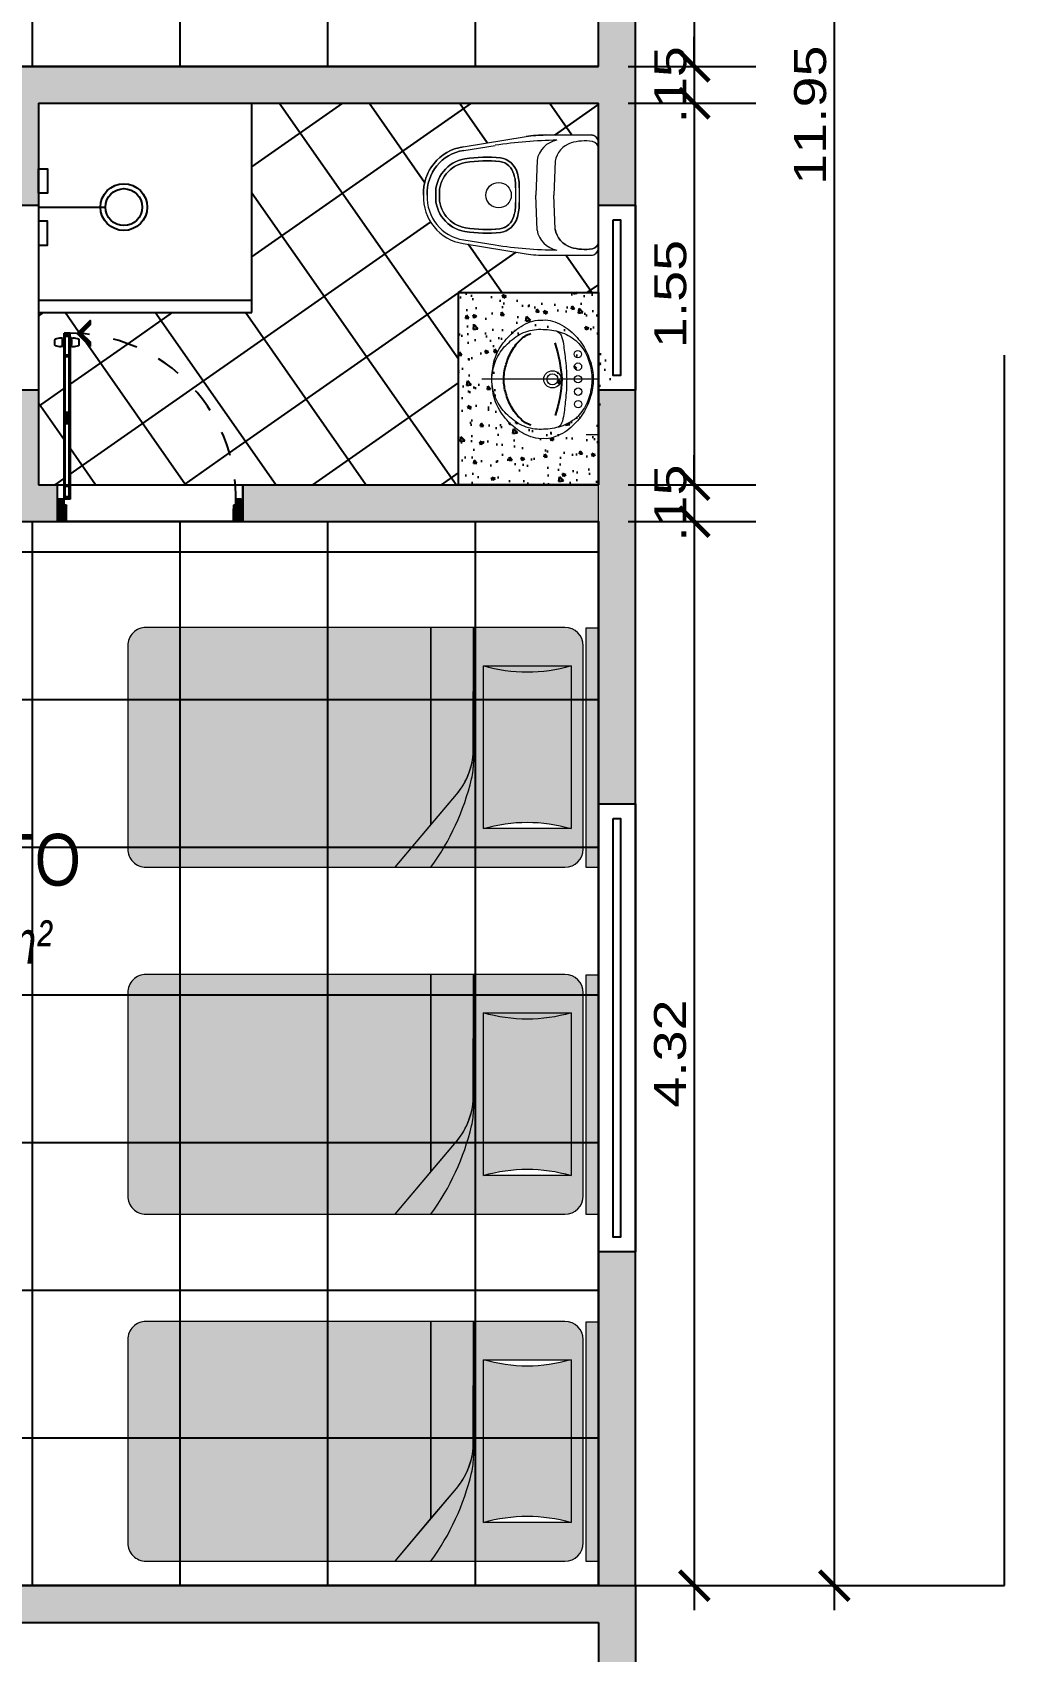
# Model space of a CAD drawing. Header units: inches. Extents: x 5.4 to 65.7, y -9.8 to 26.8.
# Drawn here: x 30.42 to 34.37, y -4.4 to 2.18 of the extents above; entities that cross this region are included whole.
import ezdxf

# ---------------------------------------------------------------- set-up
doc = ezdxf.new("R2010")
doc.units = ezdxf.units.IN
doc.header["$MEASUREMENT"] = 0
for name, pattern in [('DASHDOTX2', [50.8, 25.4, -12.7, 0, -12.7]), ('DASHED2', [0.375, 0.25, -0.125]), ('HDR', [0.36, 0.1, -0.075, 0.11, -0.075])]:
    doc.linetypes.add(name, pattern=pattern)
for name, color, linetype in [('2', 42, 'Continuous'), ('A-PUERTAS', 1, 'Continuous'), ('HATCH', 1, 'Continuous'), ('ROTURA', 4, 'Continuous')]:
    doc.layers.add(name, color=color, linetype=linetype)
for name, color, linetype, lineweight in [('252', 252, 'Continuous', 15), ('Eje de SH', 253, 'DASHDOTX2', 9), ('GRIS', 252, 'Continuous', 15), ('Muros', 7, 'Continuous', 30), ('ROD_PUERTAS', 27, 'Continuous', 0), ('sanitarios', 159, 'Continuous', 13), ('SSHH', 154, 'Continuous', 15), ('TEXTO', 7, 'Continuous', 5)]:
    doc.layers.add(name, color=color, linetype=linetype, lineweight=lineweight)
doc.styles.add('Cota B', font='swissck.ttf')
doc.styles.add('R80-50', font='REFSAN.TTF', dxfattribs={"width": 1.3, "height": 0.13})
doc.dimstyles.new('1-50', dxfattribs={"dimtxt": 0.13, "dimasz": 0.12, "dimexe": 0.25, "dimexo": 0.12, "dimgap": 0.03, "dimtad": 1, "dimzin": 5, "dimdsep": 46, "dimtxsty": 'R80-50', "dimblk": 'ARCHTICK', "dimcen": 0.06, "dimdle": 0.1, "dimclrd": 8, "dimclre": 8, "dimclrt": 256, "dimadec": 0, "dimazin": 0, "dimtfac": 1, "dimtix": 1, "dimtmove": 0, "dimatfit": 3, "dimfxl": 1, "dimtolj": 1, "dimtzin": 0, "dimarcsym": 0})
pattern_1 = [(315, (0.7330681, -49.914245), (-0.0014460091433, -0.0014460091433), [])]
pattern_2 = [(35, (36.9646, 3.39707), (-0.172073, 0.245746), []), (125, (36.9646, 3.39707), (-0.245746, -0.172073), [])]

# ---------------------------------------------------------------- blocks, each defined once
blk = doc.blocks.new('PUERTA FINAL')
at = {"layer": 'A-PUERTAS'}
h = blk.add_hatch(dxfattribs=at)
h.set_pattern_fill('JIS_WOOD', color=256, scale=0.008, angle=180, style=0)
h.set_pattern_definition([(225, (-1111.0894196, -280.445128), (0.003999999993, -0.003999999993), [])])
h.paths.add_polyline_path([(-678.5089, 91.834), (-678.4998, 91.834), (-678.4998, 91.9556), (-678.549, 91.9556), (-678.549, 91.8872), (-678.5089, 91.8872)])
h.paths.add_polyline_path([(-679.4907, 91.834), (-679.4998, 91.834), (-679.4998, 91.9556), (-679.4496, 91.9556), (-679.4496, 91.8872), (-679.4907, 91.8872)])
h = blk.add_hatch(dxfattribs=at)
h.set_pattern_fill('_USER', color=256, scale=0.0025, angle=405, style=0, pattern_type=0)
h.set_pattern_definition(pattern_1)
h.paths.add_polyline_path([(-679.4636, 91.8667), (-679.4636, 91.834), (-679.4905, 91.834), (-679.4905, 91.8872), (-679.4496, 91.8872), (-679.4496, 91.8667)])
h = blk.add_hatch(dxfattribs=at)
h.set_pattern_fill('_USER', color=256, scale=0.0025, angle=405, style=0, pattern_type=0)
h.set_pattern_definition(pattern_1)
h.paths.add_polyline_path([(-678.5358, 91.8667), (-678.5498, 91.8667), (-678.5498, 91.8872), (-678.5089, 91.8872), (-678.5089, 91.834), (-678.5358, 91.834)])
h = blk.add_hatch(dxfattribs=at)
h.set_pattern_fill('_USER', color=256, scale=0.0025, angle=225, style=0, pattern_type=0)
h.set_pattern_definition([(225, (0, 0), (0.001767766953, -0.001767766953), [])])
h.paths.add_polyline_path([(-678.5408, 90.9556), (-678.5358, 90.9556), (-678.5358, 90.939), (-678.5686, 90.939), (-678.5686, 90.9556), (-678.5637, 90.9556)])
h.paths.add_polyline_path([(-678.5686, 91.82), (-678.5637, 91.82), (-678.5637, 90.9556), (-678.5686, 90.9556)])
h.paths.add_polyline_path([(-678.5358, 90.9556), (-678.5408, 90.9556), (-678.5408, 91.82), (-678.5358, 91.82)])
h.paths.add_polyline_path([(-678.5408, 91.0647), (-678.5637, 91.0647), (-678.5637, 91.0575), (-678.5408, 91.0575)])
h.paths.add_polyline_path([(-678.5637, 91.426), (-678.5408, 91.426), (-678.5408, 91.3646), (-678.5637, 91.3646)])
h.paths.add_polyline_path([(-678.5408, 91.7587), (-678.5637, 91.7587), (-678.5637, 91.7659), (-678.5408, 91.7659)])
h.paths.add_polyline_path([(-678.6767, 91.0105), (-678.606, 90.9398), (-678.6767, 90.8691), (-678.6767, 90.8941), (-678.631, 90.9398), (-678.6767, 90.9855)])
h = blk.add_hatch(dxfattribs=at)
h.set_pattern_fill('_USER', color=256, scale=0.0025, angle=225, style=0, pattern_type=0)
h.set_pattern_definition([(225, (-97.9890494, 471.9185073), (-0.0014460091433, 0.0014460091433), [])])
h.paths.add_polyline_path([(-678.5358, 91.834), (-678.5358, 91.82), (-678.5408, 91.82), (-678.5637, 91.82), (-678.5686, 91.82), (-678.5686, 91.834)])
for p, q in [((-678.5089, 91.8872), (-678.5498, 91.8872)), ((-678.5498, 91.8872), (-678.5498, 91.8667)), ((-678.5498, 91.8667), (-678.5358, 91.8667)), ((-678.5358, 91.8667), (-678.5358, 91.834)), ((-678.5686, 91.82), (-678.5686, 91.834)), ((-678.5686, 91.834), (-678.5358, 91.834)), ((-678.5637, 91.82), (-678.5686, 91.82)), ((-678.5686, 91.82), (-678.5686, 90.9556)), ((-678.5686, 90.9556), (-678.5686, 91.82)), ((-678.5408, 91.82), (-678.5637, 91.82)), ((-678.5637, 91.82), (-678.5637, 90.9556)), ((-678.5637, 91.7587), (-678.5408, 91.7587)), ((-678.5599, 91.7659), (-678.5447, 91.7659)), ((-678.5599, 91.7587), (-678.5599, 91.7659)), ((-678.5447, 91.7587), (-678.5447, 91.7659)), ((-678.5408, 91.82), (-678.5408, 90.9556)), ((-678.5358, 91.82), (-678.5408, 91.82)), ((-678.5408, 91.82), (-678.5408, 91.7587)), ((-678.5358, 91.834), (-678.5089, 91.834)), ((-678.5358, 91.834), (-678.5358, 91.82)), ((-678.5358, 91.82), (-678.5358, 90.9556)), ((-678.5637, 91.0647), (-678.5408, 91.0647)), ((-678.5599, 91.0647), (-678.5599, 91.0575)), ((-678.5599, 91.0575), (-678.5447, 91.0575)), ((-678.5447, 91.0647), (-678.5447, 91.0575)), ((-678.6173, 91.0025), (-678.6173, 90.9735)), ((-678.5793, 91.0105), (-678.5844, 91.0105)), ((-678.5768, 91.0081), (-678.5768, 90.9679)), ((-678.5737, 90.9992), (-678.5768, 90.9992)), ((-678.5768, 90.9768), (-678.5768, 90.9992)), ((-678.5768, 90.9768), (-678.5768, 90.9992)), ((-678.5737, 90.9768), (-678.5768, 90.9768)), ((-678.5705, 91.0028), (-678.5737, 91.0009)), ((-678.5737, 91.0009), (-678.5737, 90.9751)), ((-678.5737, 91.0009), (-678.5737, 90.9751)), ((-678.5705, 90.9732), (-678.5737, 90.9751)), ((-678.5689, 91.0045), (-678.5705, 91.0028)), ((-678.5705, 90.9732), (-678.5705, 91.0028)), ((-678.5705, 91.0028), (-678.5705, 90.9732)), ((-678.5689, 90.9714), (-678.5705, 90.9732)), ((-678.5689, 91.0045), (-678.5682, 91.0045)), ((-678.5689, 90.9714), (-678.5689, 91.0045)), ((-678.5682, 90.9714), (-678.5689, 90.9714)), ((-678.5682, 91.0045), (-678.5682, 90.9714)), ((-678.5347, 91.0045), (-678.5355, 91.0045)), ((-678.5355, 91.0045), (-678.5355, 90.9714)), ((-678.5355, 90.9714), (-678.5347, 90.9714)), ((-678.5347, 91.0045), (-678.5331, 91.0028)), ((-678.5347, 90.9714), (-678.5347, 91.0045)), ((-678.5347, 90.9714), (-678.5331, 90.9732)), ((-678.5331, 91.0028), (-678.53, 91.0009)), ((-678.5331, 90.9732), (-678.5331, 91.0028)), ((-678.5331, 91.0028), (-678.5331, 90.9732)), ((-678.5331, 90.9732), (-678.53, 90.9751)), ((-678.53, 91.0009), (-678.53, 90.9751)), ((-678.53, 91.0009), (-678.53, 90.9751)), ((-678.53, 90.9992), (-678.5268, 90.9992)), ((-678.53, 90.9768), (-678.5268, 90.9768)), ((-678.5268, 91.0081), (-678.5268, 90.9679)), ((-678.5268, 90.9768), (-678.5268, 90.9992)), ((-678.5268, 90.9768), (-678.5268, 90.9992)), ((-678.5244, 91.0105), (-678.5193, 91.0105)), ((-678.4864, 91.0025), (-678.4864, 90.9735)), ((-678.5793, 90.9654), (-678.5844, 90.9654)), ((-678.5686, 90.9556), (-678.5686, 90.939)), ((-678.5637, 90.9556), (-678.5686, 90.9556)), ((-678.5686, 90.939), (-678.5358, 90.939)), ((-678.5637, 90.9556), (-678.5408, 90.9556)), ((-678.5408, 90.9556), (-678.5358, 90.9556)), ((-678.5358, 90.9556), (-678.5358, 90.939)), ((-678.5244, 90.9654), (-678.5193, 90.9654))]:
    blk.add_line(p, q, dxfattribs=at)
for points in [[(-679.4907, 91.834), (-679.4998, 91.834), (-679.4998, 91.9556), (-679.4496, 91.9556), (-679.4496, 91.8872), (-679.4907, 91.8872)], [(-678.5089, 91.834), (-678.4998, 91.834), (-678.4998, 91.9556), (-678.549, 91.9556), (-678.549, 91.8872), (-678.5089, 91.8872)], [(-679.4496, 91.8667), (-679.4496, 91.8872), (-679.4905, 91.8872), (-679.4905, 91.834), (-679.4636, 91.834), (-679.4636, 91.8667)], [(-678.5686, 91.82), (-678.5637, 91.82), (-678.5637, 90.9556), (-678.5686, 90.9556)], [(-678.5408, 91.7587), (-678.5637, 91.7587), (-678.5637, 91.7659), (-678.5408, 91.7659)], [(-678.5358, 90.9556), (-678.5408, 90.9556), (-678.5408, 91.82), (-678.5358, 91.82)], [(-678.5637, 91.426), (-678.5408, 91.426), (-678.5408, 91.3646), (-678.5637, 91.3646)], [(-678.5408, 91.0647), (-678.5637, 91.0647), (-678.5637, 91.0575), (-678.5408, 91.0575)], [(-678.6767, 91.0105), (-678.606, 90.9398), (-678.6767, 90.8691), (-678.6767, 90.8941), (-678.631, 90.9398), (-678.6767, 90.9855)]]:
    blk.add_lwpolyline(points, close=True, dxfattribs=at)
for points in [[(-678.5408, 91.426), (-678.5637, 91.426)], [(-678.5408, 91.3646), (-678.5637, 91.3646)]]:
    blk.add_lwpolyline(points, dxfattribs=at)
at = {"layer": 'A-PUERTAS', "linetype": 'HDR', "ltscale": 0.5}
blk.add_arc((-678.5686, 91.834), 0.895, 178.29787, 273.82152, dxfattribs=at)
at = {"layer": 'A-PUERTAS'}
for centre, radius, start, end in [((-678.6148, 91.0025), 0.00245, 112.73732, 180), ((-678.6148, 90.9735), 0.00245, 180, 247.26268), ((-678.5867, 90.9355), 0.0751, 88.22626, 112.73732), ((-678.5867, 91.0405), 0.0751, 247.26268, 271.77374), ((-678.5793, 91.0081), 0.00245, 0, 90), ((-678.5244, 91.0081), 0.00245, 90, 180), ((-678.5169, 90.9355), 0.0751, 67.26268, 91.77374), ((-678.5169, 91.0405), 0.0751, 268.22626, 292.73732), ((-678.4888, 91.0025), 0.00245, 360, 67.26268), ((-678.4888, 90.9735), 0.00245, 292.73732, 360), ((-678.5793, 90.9679), 0.00245, 270, 360), ((-678.5244, 90.9679), 0.00245, 180, 270)]:
    blk.add_arc(centre, radius, start, end, dxfattribs=at)
blk = doc.blocks.new('chuv')
blk.add_lwpolyline([(23.4602, 11.9336), (23.4602, 12.2056)])
for points in [[(23.4031, 11.9336), (23.3051, 11.9336), (23.3051, 11.9706), (23.4031, 11.9706)], [(23.5173, 11.9336), (23.6152, 11.9336), (23.6152, 11.9706), (23.5173, 11.9706)]]:
    blk.add_lwpolyline(points, close=True)
for radius in [0.095, 0.075]:
    blk.add_circle((23.4602, 12.2805), radius)
blk = doc.blocks.new('IIIIIIIIIIIIIIIIIIII')
at = {"layer": 'sanitarios'}
for p, q in [((788.4331, 262.0067), (788.4591, 262.0067)), ((788.4591, 262.0067), (788.836, 262.0067)), ((788.4591, 262.0067), (788.836, 262.0067)), ((788.862, 262.0067), (788.836, 262.0067)), ((788.4031, 261.7926), (788.4031, 261.9767)), ((788.892, 261.7926), (788.892, 261.9767)), ((788.5095, 261.8306), (788.6476, 261.8258)), ((788.7857, 261.8306), (788.6476, 261.8258)), ((788.5053, 261.7572), (788.6476, 261.7523)), ((788.7899, 261.7572), (788.6476, 261.7523)), ((788.4511, 261.4567), (788.4096, 261.7126)), ((788.6174, 261.6699), (788.6778, 261.6699)), ((788.6177, 261.6849), (788.6476, 261.6849)), ((788.6476, 261.6849), (788.6775, 261.6849)), ((788.8441, 261.4567), (788.8856, 261.7126)), ((788.4659, 261.4591), (788.4452, 261.587)), ((788.8293, 261.4591), (788.85, 261.587))]:
    blk.add_line(p, q, dxfattribs=at)
for points in [[(788.6476, 261.2957, -0.382405), (788.4511, 261.4567), (788.4096, 261.7126, -0.040213), (788.4031, 261.7926), (788.4031, 261.9767, -0.414214), (788.4331, 262.0067), (788.4591, 262.0067)], [(788.4591, 262.0067, 0.364314), (788.4296, 261.9818, 0.112271), (788.4354, 261.8953, 0.278416), (788.5095, 261.8306), (788.6476, 261.8258)], [(788.6476, 261.2957, 0.382405), (788.8441, 261.4567), (788.8856, 261.7126, 0.040213), (788.892, 261.7926), (788.892, 261.9767, 0.414214), (788.862, 262.0067), (788.836, 262.0067)], [(788.836, 262.0067, -0.364314), (788.8656, 261.9818, -0.112271), (788.8598, 261.8953, -0.278416), (788.7857, 261.8306), (788.6476, 261.8258)], [(788.6476, 261.3107, -0.383569), (788.4659, 261.4591), (788.4452, 261.587)], [(788.6476, 261.3107, 0.383569), (788.8293, 261.4591), (788.85, 261.587)]]:
    blk.add_lwpolyline(points, format="xyb", dxfattribs=at)
for points in [[(788.5053, 261.7572), (788.6476, 261.7523)], [(788.7899, 261.7572), (788.6476, 261.7523)]]:
    blk.add_lwpolyline(points, dxfattribs=at)
for points in [[(788.6476, 261.3457, -0.3863), (788.5005, 261.4644, -0.069564), (788.4959, 261.6085, -0.301962), (788.5583, 261.6771, -0.087243), (788.6177, 261.6849), (788.6476, 261.6849), (788.6775, 261.6849, -0.087243), (788.7369, 261.6771, -0.301962), (788.7993, 261.6085, -0.069564), (788.7947, 261.4644, -0.3863)], [(788.6476, 261.3607, -0.388576), (788.5153, 261.4668, -0.069453), (788.5108, 261.6065, -0.302408), (788.5624, 261.6626, -0.08847), (788.6174, 261.6699), (788.6778, 261.6699, -0.08847), (788.7328, 261.6626, -0.302408), (788.7844, 261.6065, -0.069453), (788.7799, 261.4668, -0.388576)]]:
    blk.add_lwpolyline(points, format="xyb", close=True, dxfattribs=at)
blk.add_circle((788.6476, 261.6011), 0.0515, dxfattribs=at)
blk.add_circle((788.6476, 261.6011), 0.0515, dxfattribs=at)
for centre, radius, start, end in [((788.4331, 261.9767), 0.03, 90, 180), ((788.4591, 261.9767), 0.03, 90, 170.06947), ((788.836, 261.9767), 0.03, 9.93053, 90), ((788.862, 261.9767), 0.03, 0, 90), ((788.6227, 261.9514), 0.1955, 171.0536, 196.67696), ((788.6725, 261.9514), 0.1955, 343.32304, 8.9464), ((788.5261, 261.9243), 0.0952, 197.72096, 259.95307), ((788.7691, 261.9243), 0.0952, 280.04693, 342.27904), ((788.5226, 261.8553), 0.0997, 190.17258, 260.02856), ((790.3266, 261.8682), 1.9024, 180.91721, 188.49959), ((788.5226, 261.8553), 0.0997, 190.17258, 260.02856), ((790.3266, 261.8682), 1.9024, 180.91721, 188.49959), ((788.7726, 261.8553), 0.0997, 279.97144, 349.82742), ((788.7726, 261.8553), 0.0997, 279.97144, 349.82742), ((786.9686, 261.8682), 1.9024, 351.50041, 359.08279), ((786.9686, 261.8682), 1.9024, 351.50041, 359.08279), ((788.9031, 261.7926), 0.5, 180, 189.21126), ((788.392, 261.7926), 0.5, 350.78874, 0), ((788.5787, 261.5958), 0.0838, 104.10175, 171.31106), ((788.6103, 261.5121), 0.173, 87.55748, 107.5015), ((788.6103, 261.5121), 0.158, 87.44414, 107.66724), ((788.6849, 261.5121), 0.173, 72.4985, 92.44252), ((788.6849, 261.5121), 0.158, 72.33276, 92.55586), ((788.7165, 261.5958), 0.0838, 8.68894, 75.89825), ((789.0134, 261.5529), 0.5205, 173.8689, 189.78625), ((789.0134, 261.5529), 0.5055, 173.90845, 189.80046), ((788.5787, 261.5958), 0.0688, 103.74079, 171.04381), ((788.7165, 261.5958), 0.0688, 8.95619, 76.25921), ((788.2818, 261.5529), 0.5055, 350.19954, 6.09155), ((788.2818, 261.5529), 0.5205, 350.21375, 6.1311), ((788.6394, 261.486), 0.1256, 188.79316, 273.73293), ((788.6558, 261.486), 0.1256, 266.26707, 351.20684), ((788.6392, 261.4859), 0.1904, 188.81413, 272.52262), ((788.6392, 261.4859), 0.1754, 188.7975, 272.73852), ((788.6394, 261.486), 0.1406, 188.84801, 273.33421), ((788.6558, 261.486), 0.1406, 266.66579, 351.15199), ((788.656, 261.4859), 0.1754, 267.26148, 351.2025), ((788.656, 261.4859), 0.1904, 267.47738, 351.18587)]:
    blk.add_arc(centre, radius, start, end, dxfattribs=at)
blk = doc.blocks.new('A$C1199409E')
at = {"layer": 'GRIS', "true_color": 0xbebdac}
h = blk.add_hatch(color=9, dxfattribs=at)
h.dxf.hatch_style = 1
h.paths.add_polyline_path([(0.3556, 0.6604, -0.142857), (0, 0.6604), (0, 0, -0.142857), (0.3556, 0)])
for p, q in [((0.3556, 0.6604), (0, 0.6604)), ((0, 0.6604), (0, 0)), ((0.3556, 0), (0.3556, 0.6604)), ((0, 0), (0.3556, 0))]:
    blk.add_line(p, q)
for centre, start, end in [((0.1778, 1.27), 253.7398, 286.26021), ((0.1778, -0.6096), 73.7398, 106.26021)]:
    blk.add_arc(centre, 0.635, start, end)
blk = doc.blocks.new('c')
at = {"layer": 'Eje de SH', "ltscale": 0.05}
blk.add_lwpolyline([(49.0518, 41.4786), (49.0518, 41.0044)], dxfattribs=at)
at = {"layer": 'ROTURA'}
for points in [[(48.9043, 41.3016, -0.063334), (49.0516, 41.3296, -0.063334), (49.1992, 41.3033)], [(49.2387, 41.2057, -0.141231), (49.2128, 41.163, -0.091731), (49.1627, 41.1242, -0.07265), (49.1083, 41.1027, -0.0876), (49.053, 41.0946, -0.0876), (48.9975, 41.102, -0.07265), (48.9429, 41.123, -0.091731), (48.8924, 41.1611, -0.141231), (48.8659, 41.2035)]]:
    blk.add_lwpolyline(points, format="xyb", dxfattribs=at)
at = {"layer": 'SSHH'}
for points in [[(48.8552, 41.1394, -0.113438), (48.8159, 41.2115, -0.078428), (48.811, 41.2532, -0.091956), (48.8155, 41.2919, -0.101695), (48.8548, 41.3639, -0.064111), (48.9129, 41.4155, -0.061532), (48.9801, 41.4457, -0.073564), (49.0508, 41.4576, -0.073564), (49.1217, 41.4465, -0.061532), (49.1893, 41.4171, -0.064111), (49.248, 41.3662, -0.101695), (49.2882, 41.2946, -0.091956), (49.293, 41.256, -0.078428), (49.2886, 41.2143, -0.113438), (49.2501, 41.1417, -0.075925), (49.1938, 41.0877, -0.088041), (49.1261, 41.0549, -0.060533), (49.0533, 41.0456, -0.060533), (48.9804, 41.054, -0.088041), (48.9122, 41.086, -0.075925)], [(49.0533, 41.0456, -0.087505), (48.982, 41.0587, -0.087556), (48.9205, 41.096, -0.059533), (48.8742, 41.1505, -0.101515), (48.8504, 41.2178, -0.050862), (48.849, 41.2534, -0.073359), (48.8599, 41.3232, -0.087557), (48.8935, 41.3861, -0.087765), (48.95, 41.4289, -0.059075), (49.0165, 41.4494, -0.029077), (49.0509, 41.4526, -0.029077), (49.0853, 41.4498, -0.059075), (49.152, 41.4301, -0.087765), (49.2091, 41.3879, -0.087557), (49.2433, 41.3255, -0.073359), (49.255, 41.2558, -0.050862), (49.2541, 41.2202, -0.101515), (49.231, 41.1526, -0.059533), (49.1854, 41.0976, -0.087556), (49.1243, 41.0596, -0.087505)]]:
    blk.add_lwpolyline(points, format="xyb", close=True, dxfattribs=at)
blk.add_lwpolyline([(48.8551, 41.3055, -0.244571), (48.8731, 41.3266, -0.060375), (48.9087, 41.3362, -0.010903), (48.9757, 41.3445, -0.016897), (49.0173, 41.3484, 0.026377), (49.0515, 41.3496, 0.026377), (49.0857, 41.3488, -0.016897), (49.1273, 41.3454, -0.010903), (49.1944, 41.3379, -0.060375), (49.2301, 41.3287, -0.244571), (49.2483, 41.3078)], format="xyb", dxfattribs=at)
for centre, radius in [((48.9496, 41.395), 0.015), ((49.0004, 41.3953), 0.015), ((49.0512, 41.3956), 0.015), ((49.102, 41.3959), 0.015), ((49.1528, 41.3962), 0.015), ((49.0518, 41.2916), 0.035), ((49.0518, 41.2916), 0.0225)]:
    blk.add_circle(centre, radius, dxfattribs=at)
blk = doc.blocks.new('_ArchTick')
at = {"color": 0, "linetype": 'ByBlock', "const_width": 0.15}
blk.add_lwpolyline([(-0.5, -0.5), (0.5, 0.5)], dxfattribs=at)
blk = doc.blocks.new('*D37')
at = {"color": 8, "lineweight": -2}
for p, q in [((33.1105, 6.2725), (33.1105, 1.9458)), ((32.8414, 6.1725), (33.3605, 6.1725)), ((32.8414, 2.0458), (33.3605, 2.0458))]:
    blk.add_line(p, q, dxfattribs=at)
at = {"layer": 'DEFPOINTS', "color": 0}
for p in [(32.7214, 6.1725), (32.7214, 2.0458), (33.1105, 2.0458)]:
    blk.add_point(p, dxfattribs=at)
at = {"color": 8, "lineweight": -2, "xscale": 0.12, "yscale": 0.12, "zscale": 0.12}
for p, rotation in [((33.1105, 6.1725), 90), ((33.1105, 2.0458), 270)]:
    blk.add_blockref('_ArchTick', p, dxfattribs=dict(at, rotation=rotation))
at = {"insert": (33.0128, 4.1092), "char_height": 0.13, "attachment_point": 5, "rotation": 90, "style": 'R80-50'}
blk.add_mtext('\\A1;4.13', dxfattribs=at)
blk = doc.blocks.new('*D38')
at = {"color": 8, "lineweight": -2}
for p, q in [((33.1105, 2.0458), (33.1105, 2.1658)), ((32.8414, 2.0458), (33.3605, 2.0458)), ((33.1105, 2.0458), (33.1105, 1.8958)), ((32.8414, 1.8958), (33.3605, 1.8958)), ((33.1105, 1.8958), (33.1105, 1.7758))]:
    blk.add_line(p, q, dxfattribs=at)
at = {"layer": 'DEFPOINTS', "color": 0}
for p in [(32.7214, 2.0458), (32.7214, 1.8958), (33.1105, 1.8958)]:
    blk.add_point(p, dxfattribs=at)
at = {"color": 8, "lineweight": -2, "xscale": 0.12, "yscale": 0.12, "zscale": 0.12}
for p, rotation in [((33.1105, 2.0458), 270), ((33.1105, 1.8958), 90)]:
    blk.add_blockref('_ArchTick', p, dxfattribs=dict(at, rotation=rotation))
at = {"insert": (33.0139, 1.9708), "char_height": 0.13, "attachment_point": 5, "rotation": 90, "style": 'R80-50'}
blk.add_mtext('\\A1;.15', dxfattribs=at)
blk = doc.blocks.new('*D39')
at = {"color": 8, "lineweight": -2}
for p, q in [((33.1105, 1.9958), (33.1105, 0.2458)), ((32.8414, 1.8958), (33.3605, 1.8958)), ((32.8414, 0.3458), (33.3605, 0.3458))]:
    blk.add_line(p, q, dxfattribs=at)
at = {"layer": 'DEFPOINTS', "color": 0}
for p in [(32.7214, 1.8958), (32.7214, 0.3458), (33.1105, 0.3458)]:
    blk.add_point(p, dxfattribs=at)
at = {"color": 8, "lineweight": -2, "xscale": 0.12, "yscale": 0.12, "zscale": 0.12}
for p, rotation in [((33.1105, 1.8958), 90), ((33.1105, 0.3458), 270)]:
    blk.add_blockref('_ArchTick', p, dxfattribs=dict(at, rotation=rotation))
at = {"insert": (33.0139, 1.1208), "char_height": 0.13, "attachment_point": 5, "rotation": 90, "style": 'R80-50'}
blk.add_mtext('\\A1;1.55', dxfattribs=at)
blk = doc.blocks.new('*D40')
at = {"color": 8, "lineweight": -2}
for p, q in [((33.1105, 0.3458), (33.1105, 0.4658)), ((32.8414, 0.3458), (33.3605, 0.3458)), ((33.1105, 0.3458), (33.1105, 0.1958)), ((32.8414, 0.1958), (33.3605, 0.1958)), ((33.1105, 0.1958), (33.1105, 0.0758))]:
    blk.add_line(p, q, dxfattribs=at)
at = {"layer": 'DEFPOINTS', "color": 0}
for p in [(32.7214, 0.3458), (32.7214, 0.1958), (33.1105, 0.1958)]:
    blk.add_point(p, dxfattribs=at)
at = {"color": 8, "lineweight": -2, "xscale": 0.12, "yscale": 0.12, "zscale": 0.12}
for p, rotation in [((33.1105, 0.3458), 270), ((33.1105, 0.1958), 90)]:
    blk.add_blockref('_ArchTick', p, dxfattribs=dict(at, rotation=rotation))
at = {"insert": (33.0139, 0.2708), "char_height": 0.13, "attachment_point": 5, "rotation": 90, "style": 'R80-50'}
blk.add_mtext('\\A1;.15', dxfattribs=at)
blk = doc.blocks.new('*D41')
at = {"color": 8, "lineweight": -2}
for p, q in [((33.1105, 0.2958), (33.1105, -4.2275)), ((32.8414, 0.1958), (33.3605, 0.1958)), ((32.8414, -4.1275), (33.3605, -4.1275))]:
    blk.add_line(p, q, dxfattribs=at)
at = {"layer": 'DEFPOINTS', "color": 0}
for p in [(32.7214, 0.1958), (32.7214, -4.1275), (33.1105, -4.1275)]:
    blk.add_point(p, dxfattribs=at)
at = {"color": 8, "lineweight": -2, "xscale": 0.12, "yscale": 0.12, "zscale": 0.12}
for p, rotation in [((33.1105, 0.1958), 90), ((33.1105, -4.1275), 270)]:
    blk.add_blockref('_ArchTick', p, dxfattribs=dict(at, rotation=rotation))
at = {"insert": (33.0128, -1.9658), "char_height": 0.13, "attachment_point": 5, "rotation": 90, "style": 'R80-50'}
blk.add_mtext('\\A1;4.32', dxfattribs=at)
blk = doc.blocks.new('*D42')
at = {"color": 8, "lineweight": -2}
for p, q in [((33.6797, -4.2275), (33.6797, 7.9225)), ((32.9914, 7.8225), (33.9297, 7.8225)), ((33.7414, -4.1275), (33.9297, -4.1275))]:
    blk.add_line(p, q, dxfattribs=at)
at = {"layer": 'DEFPOINTS', "color": 0}
for p in [(32.8714, 7.8225), (33.6797, 7.8225), (33.6214, -4.1275)]:
    blk.add_point(p, dxfattribs=at)
at = {"color": 8, "lineweight": -2, "xscale": 0.12, "yscale": 0.12, "zscale": 0.12}
for p, rotation in [((33.6797, 7.8225), 90), ((33.6797, -4.1275), 270)]:
    blk.add_blockref('_ArchTick', p, dxfattribs=dict(at, rotation=rotation))
at = {"insert": (33.5821, 1.8475), "char_height": 0.13, "attachment_point": 5, "rotation": 90, "style": 'R80-50'}
blk.add_mtext('\\A1;11.95', dxfattribs=at)

msp = doc.modelspace()

# ---------------------------------------------------------------- hatches: boundary and pattern name
h = msp.add_hatch(color=256)
edge = h.paths.add_edge_path()
edge.add_line((32.8714, 7.8225), (21.6714, 7.8225))
edge.add_line((21.6714, 7.8225), (21.6714, 1.9215))
edge.add_line((21.6714, 1.9215), (21.8214, 1.9215))
edge.add_line((21.8214, 1.9215), (21.8214, 3.5874))
edge.add_line((21.8214, 3.5874), (21.8208, 3.9597))
edge.add_line((21.8208, 3.9597), (21.8201, 4.3874))
edge.add_line((21.8201, 4.3874), (21.8214, 4.3874))
edge.add_line((21.8214, 4.3874), (21.8214, 6.4467))
edge.add_line((21.8214, 6.4467), (21.79, 6.4578))
edge.add_ellipse((22.0221, 5.2027), major_axis=(-0.9025, 0.9025), ratio=1, start_angle=324.04876, end_angle=325.47654, ccw=False)
edge.add_line((21.8214, 6.4634), (21.8214, 6.5352))
edge.add_ellipse((22.2292, 7.8821), major_axis=(-0.9951, 0.9951), ratio=1, start_angle=117.25694, end_angle=118.15281, ccw=False)
edge.add_line((21.8001, 6.5418), (21.8214, 6.5418))
edge.add_line((21.8214, 6.5418), (21.8214, 7.6725))
edge.add_line((21.8214, 7.6725), (22.3244, 7.6725))
edge.add_arc((22.2001, 7.6071), 0.1405, 27.75953, 45.81072)
edge.add_arc((22.2278, 7.5565), 0.1668, 44.05683, 65.09895, ccw=False)
edge.add_line((22.3477, 7.6725), (32.7214, 7.6725))
edge.add_line((32.7214, 7.6725), (32.7214, 7.5757))
edge.add_line((32.7214, 7.5757), (32.8714, 7.5757))
edge.add_line((32.8714, 7.5757), (32.8714, 7.8225))
for points in [[(32.8714, 3.3383), (32.7214, 3.3383), (32.7214, 2.0458), (30.259, 2.0458), (30.259, 1.8958), (30.2964, 1.8958), (30.2964, 1.4821), (30.4464, 1.4821), (30.4464, 1.8958), (32.7214, 1.8958), (32.7214, 1.4821), (32.8714, 1.4821)], [(30.5231, 0.3458), (30.4464, 0.3458), (30.4464, 0.7302), (30.2964, 0.7302), (30.2964, 0.3458), (28.0214, 0.3458), (28.0214, 0.1958), (30.5231, 0.1958)], [(32.8714, 0.7302), (32.7214, 0.7302), (32.7214, 0.3458), (32.7214, -0.4244), (32.7214, -0.9509), (32.8714, -0.9509)], [(32.7214, 0.3458), (32.1522, 0.3458), (31.276, 0.3458), (31.276, 0.1958), (32.7214, 0.1958)], [(32.8714, -2.7711), (32.7214, -2.7711), (32.7214, -4.1275), (32.8714, -4.1275)], [(32.8714, -4.1275), (28.0214, -4.1275), (28.0214, -4.2775), (29.5314, -4.2775), (29.5314, -4.4822), (29.6814, -4.4822), (29.6814, -4.2775), (32.7214, -4.2775), (32.7214, -6.8775), (29.6814, -6.8775), (29.6814, -5.2351), (29.5314, -5.2351), (29.5314, -7.1163), (29.6814, -7.1163), (29.6814, -7.0275), (31.0814, -7.0275), (31.0814, -8.6775), (31.2314, -8.6775), (31.2314, -7.0275), (32.7214, -7.0275), (32.7214, -8.6775), (31.2314, -8.6775), (21.8214, -8.6775), (21.8214, -4.2775), (23.1714, -4.2775), (23.1714, -4.1275), (22.9347, -4.1275), (21.6714, -4.1275), (21.6714, -8.8275), (32.8714, -8.8275)]]:
    msp.add_hatch(color=256).paths.add_polyline_path(points)
at = {"layer": '2'}
h = msp.add_hatch(dxfattribs=at)
h.set_pattern_fill('_USER', color=32, scale=0.6, style=0, double=1, pattern_type=0)
h.set_pattern_definition([(0, (28.02137, 2.0458), (0, 0.6), []), (90, (28.02137, 2.0458), (-0.6, 0), [])])
h.paths.add_polyline_path([(28.0214, 6.1875), (32.7214, 6.1875), (32.7214, 2.0458), (28.0214, 2.0458)])
h = msp.add_hatch(dxfattribs=at)
h.set_pattern_fill('_USER', color=32, scale=0.3, angle=35, style=0, double=1, pattern_type=0)
h.set_pattern_definition(pattern_2)
h.paths.add_polyline_path([(32.0104, 1.5225, -0.38042), (32.1701, 1.7188), (32.4273, 1.7605, -0.040209), (32.5073, 1.7669), (32.6914, 1.7669, -0.414214), (32.7214, 1.7369), (32.7214, 1.8958), (31.3137, 1.8958), (31.3137, 1.0952), (31.3137, 1.0452), (30.4464, 1.0452), (30.4464, 0.7302), (30.4464, 0.3458), (30.5231, 0.3458), (30.5502, 0.3458), (30.5502, 0.9109), (30.5482, 0.9132), (30.5437, 0.9159), (30.5435, 0.9159), (30.5435, 0.9328), (30.5458, 0.934), (30.5482, 0.9355), (30.5502, 0.9378), (30.5502, 0.9487), (30.5502, 0.9612), (30.5749, 0.9612, -0.010468), (30.6031, 0.9606), (30.6563, 1.0139), (30.6563, 0.9951), (30.6219, 0.9606), (30.623, 0.9595, -0.368551), (31.2462, 0.3458), (31.276, 0.3458), (32.1522, 0.3458), (32.1522, 1.1268), (32.7214, 1.1268), (32.7214, 1.308, -0.414214), (32.6914, 1.278), (32.5073, 1.278, -0.040213), (32.4272, 1.2845), (32.1701, 1.3262, -0.38042)])
h = msp.add_hatch(dxfattribs=at)
h.set_pattern_fill('_USER', color=32, scale=0.3, angle=35, style=0, double=1, pattern_type=0)
h.set_pattern_definition(pattern_2)
h.paths.add_polyline_path([(30.623, 0.9595), (30.6563, 0.9262), (30.6563, 0.9074), (30.6031, 0.9606, 0.010468), (30.5749, 0.9612), (30.5749, 0.9487), (30.5749, 0.9368), (30.5787, 0.9368), (30.5787, 0.9146), (30.5752, 0.3458), (31.2462, 0.3458, 0.368551)])
h.paths.add_polyline_path([(30.5868, 0.9074), (30.5811, 0.9074), (30.5811, 0.9413), (30.5868, 0.9413, -0.112884), (30.6116, 0.9365), (30.6116, 0.9122, -0.112884)], flags=16)
h = msp.add_hatch(dxfattribs=at)
h.set_pattern_fill('_USER', color=32, scale=0.6, style=0, double=1, pattern_type=0)
h.set_pattern_definition([(0, (28.02137, -4.1275), (0, 0.6), []), (90, (28.02137, -4.1275), (-0.6, 0), [])])
h.paths.add_polyline_path([(28.0214, 0.1958), (32.7214, 0.1958), (32.7214, -4.1275), (28.0214, -4.1275)])
at = {"layer": '252', "true_color": 0xd1cd9e}
for points in [[(32.0407, -0.2342), (30.8832, -0.2342, 0.414214), (30.8089, -0.3084), (30.8089, -1.1343, 0.414214), (30.8832, -1.2085), (31.8953, -1.2085), (32.0407, -1.036)], [(32.0407, -1.6439), (30.8832, -1.6439, 0.414214), (30.8089, -1.7181), (30.8089, -2.544, 0.414214), (30.8832, -2.6182), (31.8953, -2.6182), (32.0407, -2.4457)], [(32.0407, -3.0536), (30.8832, -3.0536, 0.414214), (30.8089, -3.1278), (30.8089, -3.9537, 0.414214), (30.8832, -4.0279), (31.8953, -4.0279), (32.0407, -3.8553)]]:
    msp.add_hatch(color=9, dxfattribs=at).paths.add_polyline_path(points)
at = {"layer": '252', "true_color": 0xbebdac}
h = msp.add_hatch(color=9, dxfattribs=at)
h.dxf.hatch_style = 1
h.paths.add_polyline_path([(32.0407, -0.2342), (32.2139, -0.2342), (32.2123, -0.7527, -0.150073), (32.1441, -0.9132), (32.0407, -1.036)])
h = msp.add_hatch(color=9, dxfattribs=at)
h.dxf.hatch_style = 1
h.paths.add_polyline_path([(32.0407, -1.6439), (32.2139, -1.6439), (32.2123, -2.1624, -0.150073), (32.1441, -2.3229), (32.0407, -2.4457)])
h = msp.add_hatch(color=9, dxfattribs=at)
h.dxf.hatch_style = 1
h.paths.add_polyline_path([(32.0407, -3.0536), (32.2139, -3.0536), (32.2123, -3.5721, -0.150073), (32.1441, -3.7326), (32.0407, -3.8553)])
at = {"layer": 'GRIS'}
h = msp.add_hatch(color=253, dxfattribs=at)
h.paths.add_polyline_path([(32.5852, -0.2342, -0.414214), (32.6594, -0.3084), (32.6594, -1.1343, -0.414214), (32.5852, -1.2085), (31.8953, -1.2085), (32.0407, -1.036), (32.1441, -0.9132, 0.176804), (32.2139, -0.7219), (32.2139, -0.7808, -0.058504), (32.2059, -0.8495, 0.058504), (32.2139, -0.7808), (32.2139, -0.2342)])
h.paths.add_polyline_path([(32.2543, -0.3906), (32.2543, -1.051), (32.6099, -1.051), (32.6099, -1.051), (32.6099, -1.051), (32.6099, -0.3906)], flags=16)
at = {"layer": 'GRIS', "true_color": 0xbebdac}
h = msp.add_hatch(color=9, dxfattribs=at)
h.dxf.hatch_style = 1
h.paths.add_polyline_path([(32.7214, -1.2085), (32.6719, -1.2085), (32.6719, -0.2356), (32.7214, -0.2356)])
at = {"layer": 'GRIS'}
for points in [[(32.2543, -0.3906), (32.6099, -0.3906, -0.142857)], [(32.6099, -0.3906, -0.142857), (32.2543, -0.3906), (32.2543, -1.051, -0.142857), (32.6099, -1.051)], [(32.2543, -1.8003), (32.6099, -1.8003, -0.142857)], [(32.6099, -1.8003, -0.142857), (32.2543, -1.8003), (32.2543, -2.4607, -0.142857), (32.6099, -2.4607)], [(32.6099, -3.21, -0.142857), (32.2543, -3.21), (32.2543, -3.8704, -0.142857), (32.6099, -3.8704)], [(32.6099, -3.21, -0.142857), (32.2543, -3.21), (32.2543, -3.8704, -0.142857), (32.6099, -3.8704)]]:
    msp.add_hatch(color=253, dxfattribs=at).paths.add_polyline_path(points)
h = msp.add_hatch(color=253, dxfattribs=at)
h.paths.add_polyline_path([(32.5852, -1.6439, -0.414214), (32.6594, -1.7181), (32.6594, -2.544, -0.414214), (32.5852, -2.6182), (31.8953, -2.6182), (32.0407, -2.4457), (32.1441, -2.3229, 0.176804), (32.2139, -2.1316), (32.2139, -2.1905, -0.058504), (32.2059, -2.2592, 0.058504), (32.2139, -2.1905), (32.2139, -1.6439)])
h.paths.add_polyline_path([(32.2543, -1.8003), (32.2543, -2.4607), (32.6099, -2.4607), (32.6099, -2.4607), (32.6099, -2.4607), (32.6099, -1.8003)], flags=16)
at = {"layer": 'GRIS', "true_color": 0xbebdac}
h = msp.add_hatch(color=9, dxfattribs=at)
h.dxf.hatch_style = 1
h.paths.add_polyline_path([(32.7214, -2.6182), (32.6719, -2.6182), (32.6719, -1.6453), (32.7214, -1.6453)])
at = {"layer": 'GRIS'}
h = msp.add_hatch(color=253, dxfattribs=at)
h.paths.add_polyline_path([(32.5852, -3.0536, -0.414214), (32.6594, -3.1278), (32.6594, -3.9537, -0.414214), (32.5852, -4.0279), (31.8953, -4.0279), (32.0407, -3.8553), (32.1441, -3.7326, 0.176804), (32.2139, -3.5413), (32.2139, -3.6001, -0.058504), (32.2059, -3.6689, 0.058504), (32.2139, -3.6001), (32.2139, -3.0536)])
h.paths.add_polyline_path([(32.2543, -3.21), (32.2543, -3.8704), (32.6099, -3.8704), (32.6099, -3.8704), (32.6099, -3.8704), (32.6099, -3.21)], flags=16)
at = {"layer": 'GRIS', "true_color": 0xbebdac}
h = msp.add_hatch(color=9, dxfattribs=at)
h.dxf.hatch_style = 1
h.paths.add_polyline_path([(32.7214, -4.0279), (32.6719, -4.0279), (32.6719, -3.0549), (32.7214, -3.0549)])
at = {"layer": 'HATCH'}
h = msp.add_hatch(dxfattribs=at)
h.set_pattern_fill('ANSI31', color=63, scale=0.01, angle=180, style=0)
h.set_pattern_definition([(315, (-26609.184783, -28496.89637), (-0.022450640303, -0.022450640303), [])])
h.paths.add_polyline_path([(29.5339, 5.3427), (29.5339, 5.3355, 0.250574), (29.5428, 5.3189), (29.5428, 4.244, 0.414214), (29.5628, 4.224), (31.5228, 4.224, 0.414214), (31.5428, 4.244), (31.5428, 5.3555), (31.9137, 5.3555), (31.9137, 3.6439), (29.1527, 3.6439), (29.1527, 5.3427)])
h.paths.add_polyline_path([(30.8756, 1.8389), (30.8756, 3.6955), (31.4347, 3.6955), (31.4347, 1.8389)], flags=9)
at = {"layer": 'Muros'}
h = msp.add_hatch(dxfattribs=at)
h.set_pattern_fill('AR-CONC', color=256, scale=0.02, angle=180, style=0)
h.set_pattern_definition([(130, (350.96042, -271.69832), (-0.143452037, -0.012550427), [0.015, -0.165]), (185, (350.96042, -271.69832), (0.027750267, 0.150438427), [0.012, -0.132]), (79.5486, (350.94846, -271.69937), (-0.115701876, 0.13788791), [0.01274804, -0.14022842]), (133.8158, (350.96042, -271.65832), (-0.21344821, -0.0331038), [0.0225, -0.2475]), (83.3644, (350.94263, -271.66108), (-0.18693254, 0.19482357), [0.01912206, -0.2103426]), (188.8158, (350.96042, -271.65832), (-0.18693239, 0.19482372), [0.018, -0.198]), (159, (350.94042, -271.66832), (-0.11938141, -0.080523778), [0.015, -0.165]), (214, (350.94042, -271.66832), (-0.048663066, 0.14503001), [0.012, -0.132]), (108.5486, (350.93047, -271.67503), (-0.168044526, 0.0645061), [0.01274804, -0.14022842]), (142.5, (350.96042, -271.69832), (-0.002431971, 0.066578771), [0, -0.1304, 0, -0.134, 0, -0.1325]), (172.5, (350.96042, -271.69832), (-0.052613907, 0.078882342), [0, -0.0764, 0, -0.1274, 0, -0.0505]), (212.5, (351.00502, -271.69832), (-0.106764487, -0.0045109743), [0, -0.05, 0, -0.156, 0, -0.207]), (222.5, (351.02502, -271.69832), (-0.116637234, 0.020020996), [0, -0.065, 0, -0.1036, 0, -0.147])])
h.paths.add_polyline_path([(32.7214, 0.3458), (32.1522, 0.3458), (32.1522, 1.1268), (32.7214, 1.1268), (32.7214, 0.7595)])
h.paths.add_polyline_path([(32.5375, 0.5379, 0.101695), (32.609, 0.5781, 0.064111), (32.6599, 0.6368, 0.061532), (32.6893, 0.7044, 0.073564), (32.7004, 0.7753, 0.073564), (32.6885, 0.846, 0.061532), (32.6583, 0.9132, 0.064111), (32.6067, 0.9713, 0.101695), (32.5347, 1.0106, 0.091956), (32.496, 1.0151, 0.078428), (32.4543, 1.0102, 0.113438), (32.3822, 0.9709, 0.075925), (32.3288, 0.9139, 0.088041), (32.2968, 0.8457, 0.060533), (32.2884, 0.7728, 0.060533), (32.2977, 0.7, 0.088041), (32.3305, 0.6323, 0.075925), (32.3845, 0.576, 0.113438), (32.4571, 0.5375, 0.078428), (32.4988, 0.5331, 0.091956)], flags=16)
h.paths.add_polyline_path([(32.4986, 0.5711, 0.073359), (32.5683, 0.5828, 0.087557), (32.6307, 0.617, 0.087765), (32.6729, 0.6741, 0.059075), (32.6926, 0.7408, 0.029077), (32.6954, 0.7752, 0.029077), (32.6922, 0.8096, 0.059075), (32.6717, 0.8761, 0.087765), (32.6289, 0.9326, 0.087557), (32.566, 0.9662, 0.073359), (32.4962, 0.9771, 0.050862), (32.4606, 0.9757, 0.101515), (32.3933, 0.9519, 0.059533), (32.3388, 0.9056, 0.087556), (32.3015, 0.8441, 0.087505), (32.2884, 0.7728, 0.087505), (32.3024, 0.7018, 0.087556), (32.3404, 0.6407, 0.059533), (32.3954, 0.5951, 0.101515), (32.463, 0.572, 0.050862)], flags=0)
h.paths.add_polyline_path([(32.654, 0.6733, 1), (32.624, 0.6733, 1)], flags=16)
h.paths.add_polyline_path([(32.5694, 0.7743, 1), (32.4994, 0.7743, 1)], flags=16)
h.paths.add_polyline_path([(32.6537, 0.7241, 1), (32.6237, 0.7241, 1)], flags=16)
h.paths.add_polyline_path([(32.5569, 0.7743, 1), (32.5119, 0.7743, 1)], flags=0)
h.paths.add_polyline_path([(32.6534, 0.7749, 1), (32.6234, 0.7749, 1)], flags=16)
h.paths.add_polyline_path([(32.6531, 0.8257, 1), (32.6231, 0.8257, 1)], flags=16)
h.paths.add_polyline_path([(32.6528, 0.8765, 1), (32.6228, 0.8765, 1)], flags=16)
edge = h.paths.add_edge_path()
edge.add_arc((32.5344, 0.7743), 0.2364, 0, 360, ccw=False)

# ---------------------------------------------------------------- linework, layer by layer
at = {"linetype": 'DASHED2', "ltscale": 20}
for p, q in [((34.3714, -4.1275), (34.3714, 9.3225)), ((32.8714, -4.1275), (34.3714, -4.1275))]:
    msp.add_line(p, q, dxfattribs=at)
for p, q in [((32.8714, -4.1275), (32.8714, 6.8131)), ((32.7214, 2.0458), (32.7214, 6.1725)), ((30.222, 2.0458), (32.7214, 2.0458)), ((30.4464, 1.8958), (30.4464, 0.3458)), ((30.4464, 1.8958), (32.7214, 1.8958)), ((31.3137, 1.0952), (31.3137, 1.8958)), ((32.7214, 0.3458), (32.7214, 1.8958)), ((30.4464, 1.0952), (31.3137, 1.0952)), ((31.3137, 1.0452), (31.3137, 1.0952)), ((30.4464, 1.0452), (31.3137, 1.0452)), ((30.4464, 0.3458), (30.5231, 0.3458)), ((30.5231, 0.1958), (30.5231, 0.3458)), ((30.5502, 0.3458), (30.5749, 0.3458)), ((31.276, 0.1958), (31.276, 0.3458)), ((31.276, 0.3458), (32.7214, 0.3458)), ((28.0214, 0.1958), (30.5601, 0.1958)), ((31.2382, 0.1958), (32.7214, 0.1958)), ((32.7214, -4.1275), (32.7214, 0.1958)), ((28.0214, -4.1275), (32.8714, -4.1275)), ((32.8714, -4.1275), (32.8714, -8.8275)), ((29.6814, -4.2775), (32.7214, -4.2775)), ((29.6814, -4.2775), (30.5714, -4.2775)), ((32.7214, -4.2775), (32.7214, -6.8775))]:
    msp.add_line(p, q)
for points in [[(30.2964, 1.4821), (30.4464, 1.4821), (30.4464, 0.7302), (30.2964, 0.7302)], [(32.7214, 1.4821), (32.8714, 1.4821), (32.8714, 0.7302), (32.7214, 0.7302)], [(32.7814, 1.4221), (32.8114, 1.4221), (32.8114, 0.7902), (32.7814, 0.7902)], [(32.7214, 0.3458), (32.1522, 0.3458), (32.1522, 1.1268), (32.7214, 1.1268)], [(30.5231, 0.3458), (31.276, 0.3458), (31.276, 0.1958), (30.5231, 0.1958)], [(28.0214, 0.1958), (32.7214, 0.1958), (32.7214, -4.1275), (28.0214, -4.1275)], [(32.7214, -0.9509), (32.8714, -0.9509), (32.8714, -2.7711), (32.7214, -2.7711)], [(32.7814, -1.0109), (32.8114, -1.0109), (32.8114, -2.7111), (32.7814, -2.7111)]]:
    msp.add_lwpolyline(points, close=True)
at = {"layer": '252', "linetype": 'ByBlock'}
for p, q in [((32.6719, 0.5499), (32.7214, 0.5499)), ((32.7214, -0.4244), (32.7214, 0.5499)), ((32.5852, -0.2342), (30.8832, -0.2342)), ((32.0407, -0.2342), (32.0407, -1.036)), ((32.2139, -0.2342), (32.2139, -0.7808)), ((32.6719, -1.2099), (32.6719, -0.2356)), ((32.6719, -0.2356), (32.7214, -0.2356)), ((32.7214, -1.2099), (32.7214, -0.2356)), ((31.8953, -1.2085), (32.1441, -0.9132)), ((32.6099, -1.051), (32.2634, -1.051)), ((30.8832, -1.2085), (32.5852, -1.2085)), ((32.6719, -1.2085), (32.7214, -1.2085)), ((32.5852, -1.6439), (30.8832, -1.6439)), ((32.0407, -1.6439), (32.0407, -2.4457)), ((32.2139, -1.6439), (32.2139, -2.1905)), ((32.6719, -2.6196), (32.6719, -1.6453)), ((32.6719, -1.6453), (32.7214, -1.6453)), ((32.7214, -2.6196), (32.7214, -1.6453)), ((31.8953, -2.6182), (32.1441, -2.3229)), ((32.6099, -2.4607), (32.2634, -2.4607)), ((30.8832, -2.6182), (32.5852, -2.6182)), ((32.6719, -2.6182), (32.7214, -2.6182)), ((32.5852, -3.0536), (30.8832, -3.0536)), ((32.0407, -3.0536), (32.0407, -3.8553)), ((32.2139, -3.0536), (32.2139, -3.6001)), ((32.6719, -4.0293), (32.6719, -3.0549)), ((32.6719, -3.0549), (32.7214, -3.0549)), ((32.7214, -4.0293), (32.7214, -3.0549)), ((31.8953, -4.0279), (32.1441, -3.7326)), ((32.6099, -3.8704), (32.2634, -3.8704)), ((30.8832, -4.0279), (32.5852, -4.0279)), ((32.6719, -4.0279), (32.7214, -4.0279))]:
    msp.add_line(p, q, dxfattribs=at)
at = {"layer": '252'}
for points in [[(32.0407, -0.2342), (30.8832, -0.2342, 0.414214), (30.8089, -0.3084), (30.8089, -1.1343, 0.414214), (30.8832, -1.2085), (31.8953, -1.2085), (32.0407, -1.036)], [(32.2139, -0.2342), (32.0407, -0.2342), (32.0407, -1.036), (32.1441, -0.9132, 0.150073), (32.2123, -0.7527)], [(32.0407, -1.6439), (30.8832, -1.6439, 0.414214), (30.8089, -1.7181), (30.8089, -2.544, 0.414214), (30.8832, -2.6182), (31.8953, -2.6182), (32.0407, -2.4457)], [(32.2139, -1.6439), (32.0407, -1.6439), (32.0407, -2.4457), (32.1441, -2.3229, 0.150073), (32.2123, -2.1624)], [(32.0407, -3.0536), (30.8832, -3.0536, 0.414214), (30.8089, -3.1278), (30.8089, -3.9537, 0.414214), (30.8832, -4.0279), (31.8953, -4.0279), (32.0407, -3.8553)], [(32.2139, -3.0536), (32.0407, -3.0536), (32.0407, -3.8553), (32.1441, -3.7326, 0.150073), (32.2123, -3.5721)]]:
    msp.add_lwpolyline(points, format="xyb", close=True, dxfattribs=at)
at = {"layer": '252', "linetype": 'ByBlock'}
for centre, radius, start, end in [((32.5852, -0.3084), 0.0742, 0, 90), ((31.917, -0.7219), 0.297, 319.89407, 0), ((31.917, -0.7808), 0.297, 346.6072, 0), ((31.2261, -0.6163), 1.0071, 323.97977, 346.6072), ((32.5852, -1.1343), 0.0742, 270, 0), ((32.5852, -1.7181), 0.0742, 0, 90), ((31.917, -2.1316), 0.297, 319.89407, 0), ((31.917, -2.1905), 0.297, 346.6072, 0), ((31.2261, -2.026), 1.0071, 323.97977, 346.6072), ((32.5852, -2.544), 0.0742, 270, 0), ((32.5852, -3.1278), 0.0742, 0, 90), ((31.917, -3.5413), 0.297, 319.89407, 0), ((31.917, -3.6001), 0.297, 346.6072, 0), ((31.2261, -3.4357), 1.0071, 323.97977, 346.6072), ((32.5852, -3.9537), 0.0742, 270, 0)]:
    msp.add_arc(centre, radius, start, end, dxfattribs=at)
at = {"layer": 'GRIS'}
for points in [[(32.6594, -1.1343), (32.6594, -0.3084)], [(32.6594, -2.544), (32.6594, -1.7181)], [(32.6594, -3.9537), (32.6594, -3.1278)]]:
    msp.add_lwpolyline(points, dxfattribs=at)

# ---------------------------------------------------------------- block references
at = {"rotation": 270}
for name, p in [('chuv', (18.5128, 24.9341)), ('c', (-8.7572, 49.8261))]:
    msp.add_blockref(name, p, dxfattribs=at)
at = {"layer": '252', "extrusion": (0, 0, -1), "zscale": -1}
for p in [(-32.6099, -1.051), (-32.6099, -2.4607), (-32.6099, -3.8704)]:
    msp.add_blockref('A$C1199409E', p, dxfattribs=at)
at = {"layer": 'ROD_PUERTAS', "xscale": 0.7529101570233881, "yscale": 0.7529101570233026, "zscale": 0.7529101570232632, "rotation": 180}
msp.add_blockref('PUERTA FINAL', (-480.3263, 69.4301), dxfattribs=at)
at = {"layer": 'sanitarios', "rotation": 270}
msp.add_blockref('IIIIIIIIIIIIIIIIIIII', (-229.2853, 790.1701), dxfattribs=at)

# ---------------------------------------------------------------- texts
at = {"layer": 'TEXTO', "insert": (30.052, -1.6337), "char_height": 0.262864, "attachment_point": 8, "style": 'Cota B'}
msp.add_mtext('{\\fSwis721 BlkEx BT|b0|i1|c0|p34; \\fSwis721 Cn BT|b0|i0|c0|p34;\\H0.80071x;QUARTO\\P\\fSwis721 LtCn BT|b0|i1|c0|p34;\\H0.84203x;A=20,13m²}', dxfattribs=at)

# ---------------------------------------------------------------- dimensions: what is measured, and where the dimension line sits
dim = msp.add_linear_dim(base=(33.6797, 7.8225), p1=(33.6214, -4.1275), p2=(32.8714, 7.8225), angle=90, dimstyle='1-50')
dim.commit()
dim.dimension.update_dxf_attribs({"geometry": '*D42', "text_midpoint": (33.5821, 1.8475)})
for base, p1, p2, picture, middle in [((33.1105, 2.0458), (32.7214, 6.1725), (32.7214, 2.0458), '*D37', (33.0128, 4.1092)), ((33.1105, 1.8958), (32.7214, 2.0458), (32.7214, 1.8958), '*D38', (33.0139, 1.9708)), ((33.1105, 0.3458), (32.7214, 1.8958), (32.7214, 0.3458), '*D39', (33.0139, 1.1208)), ((33.1105, 0.1958), (32.7214, 0.3458), (32.7214, 0.1958), '*D40', (33.0139, 0.2708)), ((33.1105, -4.1275), (32.7214, 0.1958), (32.7214, -4.1275), '*D41', (33.0128, -1.9658))]:
    dim = msp.add_linear_dim(base=base, p1=p1, p2=p2, angle=90, dimstyle='1-50', override={"dimtmove": 1})
    dim.commit()
    dim.dimension.update_dxf_attribs({"geometry": picture, "text_midpoint": middle})

doc.saveas('drawing.dxf')
